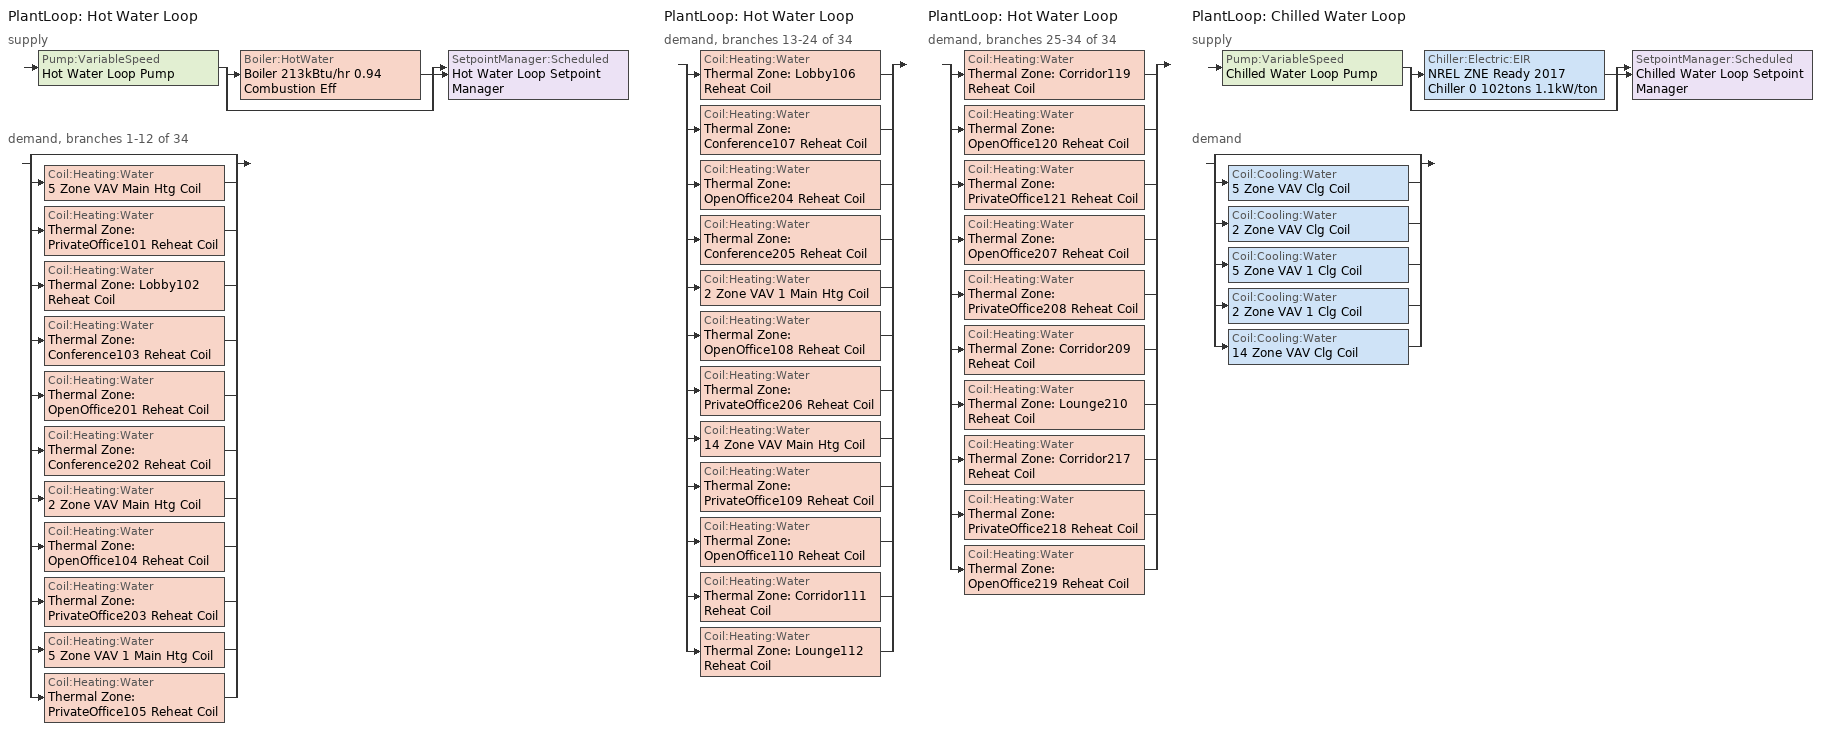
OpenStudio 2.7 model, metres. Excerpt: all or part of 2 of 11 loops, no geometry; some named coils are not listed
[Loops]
PlantLoop 'Hot Water Loop'
 supply: Pump:VariableSpeed 'Hot Water Loop Pump' > split
  | Boiler:HotWater 'Boiler 213kBtu/hr 0.94 Combustion Eff'
  | bypass
  join > SetpointManager:Scheduled 'Hot Water Loop Setpoint Manager'
 demand, branches 1-12 of 34: split
  | bypass
  | Coil:Heating:Water '5 Zone VAV Main Htg Coil'
  | Coil:Heating:Water 'Thermal Zone: PrivateOffice101 Reheat Coil'
  | Coil:Heating:Water 'Thermal Zone: Lobby102 Reheat Coil'
  | Coil:Heating:Water 'Thermal Zone: Conference103 Reheat Coil'
  | Coil:Heating:Water 'Thermal Zone: OpenOffice201 Reheat Coil'
  | Coil:Heating:Water 'Thermal Zone: Conference202 Reheat Coil'
  | Coil:Heating:Water '2 Zone VAV Main Htg Coil'
  | Coil:Heating:Water 'Thermal Zone: OpenOffice104 Reheat Coil'
  | Coil:Heating:Water 'Thermal Zone: PrivateOffice203 Reheat Coil'
  | Coil:Heating:Water '5 Zone VAV 1 Main Htg Coil'
  | Coil:Heating:Water 'Thermal Zone: PrivateOffice105 Reheat Coil'
PlantLoop 'Hot Water Loop'
 demand, branches 13-24 of 34: split
  | Coil:Heating:Water 'Thermal Zone: Lobby106 Reheat Coil'
  | Coil:Heating:Water 'Thermal Zone: Conference107 Reheat Coil'
  | Coil:Heating:Water 'Thermal Zone: OpenOffice204 Reheat Coil'
  | Coil:Heating:Water 'Thermal Zone: Conference205 Reheat Coil'
  | Coil:Heating:Water '2 Zone VAV 1 Main Htg Coil'
  | Coil:Heating:Water 'Thermal Zone: OpenOffice108 Reheat Coil'
  | Coil:Heating:Water 'Thermal Zone: PrivateOffice206 Reheat Coil'
  | Coil:Heating:Water '14 Zone VAV Main Htg Coil'
  | Coil:Heating:Water 'Thermal Zone: PrivateOffice109 Reheat Coil'
  | Coil:Heating:Water 'Thermal Zone: OpenOffice110 Reheat Coil'
  | Coil:Heating:Water 'Thermal Zone: Corridor111 Reheat Coil'
  | Coil:Heating:Water 'Thermal Zone: Lounge112 Reheat Coil'
PlantLoop 'Hot Water Loop'
 demand, branches 25-34 of 34: split
  | Coil:Heating:Water 'Thermal Zone: Corridor119 Reheat Coil'
  | Coil:Heating:Water 'Thermal Zone: OpenOffice120 Reheat Coil'
  | Coil:Heating:Water 'Thermal Zone: PrivateOffice121 Reheat Coil'
  | Coil:Heating:Water 'Thermal Zone: OpenOffice207 Reheat Coil'
  | Coil:Heating:Water 'Thermal Zone: PrivateOffice208 Reheat Coil'
  | Coil:Heating:Water 'Thermal Zone: Corridor209 Reheat Coil'
  | Coil:Heating:Water 'Thermal Zone: Lounge210 Reheat Coil'
  | Coil:Heating:Water 'Thermal Zone: Corridor217 Reheat Coil'
  | Coil:Heating:Water 'Thermal Zone: PrivateOffice218 Reheat Coil'
  | Coil:Heating:Water 'Thermal Zone: OpenOffice219 Reheat Coil'
PlantLoop 'Chilled Water Loop'
 supply: Pump:VariableSpeed 'Chilled Water Loop Pump' > split
  | Chiller:Electric:EIR 'NREL ZNE Ready 2017    Chiller 0 102tons 1.1kW/ton'
  | bypass
  join > SetpointManager:Scheduled 'Chilled Water Loop Setpoint Manager'
 demand: split
  | bypass
  | Coil:Cooling:Water '5 Zone VAV Clg Coil'
  | Coil:Cooling:Water '2 Zone VAV Clg Coil'
  | Coil:Cooling:Water '5 Zone VAV 1 Clg Coil'
  | Coil:Cooling:Water '2 Zone VAV 1 Clg Coil'
  | Coil:Cooling:Water '14 Zone VAV Clg Coil'
[PlantLoop] Glycol Concentration=0; Plant Loop Volume {m3}=Autocalculate; Load Distribution Scheme=Optimal
Name | Fluid Type | Minimum Loop Temperature {C} | Maximum Loop Temperature {C}
Hot Water Loop | Water | 10
Chilled Water Loop |  | 1 | 40
[Sizing:Plant] Zone Timesteps in Averaging Window=1; Coincident Sizing Factor Mode=None
Name | Loop Type | Design Loop Exit Temperature {C} | Loop Design Temperature Difference {deltaC} | Sizing Option
Hot Water Loop | Heating | 48.8889 | 11.1111 | NonCoincident
Chilled Water Loop | Cooling | 6.66667 | 8.88889 | Coincident
[SetpointManager:Scheduled] Control Variable=Temperature
Name | Schedule | Setpoint Node or NodeList
Hot Water Loop Setpoint Manager | Hot Water Loop 120.0F | Hot Water Loop Supply Outlet Node
Chilled Water Loop Setpoint Manager | Chilled Water Loop 44.0F | Chilled Water Loop Supply Outlet Node
[Pump:VariableSpeed] Pump Control Type=Intermittent; Skin Loss Radiative Fraction=0.5; Design Power Sizing Method=PowerPerFlowPerPressure; Design Electric Power per Unit Flow Rate {W/(m3/s)}=348701.1; Design Shaft Power per Unit Flow Rate per Unit Head {W-s/m3-Pa}=1.28205; Design Minimum Flow Rate Fraction=0
Name | Rated Pump Head {Pa} | Motor Efficiency | Fraction of Motor Inefficiencies to Fluid Stream | Coefficient 1 of the Part Load Performance Curve | Coefficient 2 of the Part Load Performance Curve | Coefficient 3 of the Part Load Performance Curve | Coefficient 4 of the Part Load Performance Curve
Hot Water Loop Pump | 200841 | 0.855
Chilled Water Loop Pump | 249416 | 0.917 | 0 | 0 | 1 | 0 | 0
[Boiler:HotWater]
Boiler 213kBtu/hr 0.94 Combustion Eff: Fuel Type=NaturalGas; Nominal Thermal Efficiency=0.933; Efficiency Curve Temperature Evaluation Variable=LeavingBoiler; Normalized Boiler Efficiency Curve=Boiler with Minimum Turndown; Design Water Outlet Temperature {C}=48.8889; Minimum Part Load Ratio=0; Maximum Part Load Ratio=1.2; Optimum Part Load Ratio=1; Water Outlet Upper Temperature Limit {C}=95; Boiler Flow Mode=LeavingSetpointModulated; Parasitic Electric Load {W}=0; Sizing Factor=1
[Chiller:Electric:EIR]
NREL ZNE Ready 2017    Chiller 0 102tons 1.1kW/ton: Reference Capacity {W}=Autosize; Reference COP {W/W}=3.28845; Reference Leaving Chilled Water Temperature {C}=6.66667; Reference Entering Condenser Fluid Temperature {C}=35; Cooling Capacity Function of Temperature Curve=AirCooled_Chiller_2010_PathA_CAPFT; Electric Input to Cooling Output Ratio Function of Temperature Curve=AirCooled_Chiller_2010_PathA_EIRFT; Electric Input to Cooling Output Ratio Function of Part Load Ratio Curve=AirCooled_Chiller_AllCapacities_2004_2010_EIRFPLR; Minimum Part Load Ratio=0.15; Maximum Part Load Ratio=1; Optimum Part Load Ratio=1; Minimum Unloading Ratio=0.25; Condenser Type=AirCooled; Leaving Chilled Water Lower Temperature Limit {C}=2.22222; Chiller Flow Mode=LeavingSetpointModulated; Design Heat Recovery Water Flow Rate {m3/s}=0; Sizing Factor=1; Basin Heater Capacity {W/K}=0; Basin Heater Setpoint Temperature {C}=10
[Coil:Heating:Water] Availability Schedule=Always On Discrete; Rated Inlet Water Temperature {C}=48.8889; Rated Inlet Air Temperature {C}=12.8; Rated Outlet Water Temperature {C}=37.7778; Rated Outlet Air Temperature {C}=40
5 Zone VAV Main Htg Coil; Thermal Zone: PrivateOffice101 Reheat Coil; Thermal Zone: Lobby102 Reheat Coil; Thermal Zone: Conference103 Reheat Coil; Thermal Zone: OpenOffice201 Reheat Coil; Thermal Zone: Conference202 Reheat Coil; 2 Zone VAV Main Htg Coil; Thermal Zone: OpenOffice104 Reheat Coil; Thermal Zone: PrivateOffice203 Reheat Coil; 5 Zone VAV 1 Main Htg Coil; Thermal Zone: PrivateOffice105 Reheat Coil; Thermal Zone: Lobby106 Reheat Coil; Thermal Zone: Conference107 Reheat Coil; Thermal Zone: OpenOffice204 Reheat Coil; Thermal Zone: Conference205 Reheat Coil; 2 Zone VAV 1 Main Htg Coil; Thermal Zone: OpenOffice108 Reheat Coil; Thermal Zone: PrivateOffice206 Reheat Coil; 14 Zone VAV Main Htg Coil; Thermal Zone: PrivateOffice109 Reheat Coil; Thermal Zone: OpenOffice110 Reheat Coil; Thermal Zone: Corridor111 Reheat Coil; Thermal Zone: Lounge112 Reheat Coil; Thermal Zone: Corridor119 Reheat Coil; Thermal Zone: OpenOffice120 Reheat Coil; Thermal Zone: PrivateOffice121 Reheat Coil; Thermal Zone: OpenOffice207 Reheat Coil; Thermal Zone: PrivateOffice208 Reheat Coil; Thermal Zone: Corridor209 Reheat Coil; Thermal Zone: Lounge210 Reheat Coil; Thermal Zone: Corridor217 Reheat Coil; Thermal Zone: PrivateOffice218 Reheat Coil; Thermal Zone: OpenOffice219 Reheat Coil
[Controller:WaterCoil] Minimum Actuated Flow {m3/s}=0
Name | Water Coil | Action | Controller Convergence Tolerance {deltaC}
5 Zone VAV Main Htg Coil Controller | 5 Zone VAV Main Htg Coil | Normal | 0.1
5 Zone VAV Clg Coil Controller | 5 Zone VAV Clg Coil | Reverse
Thermal Zone: PrivateOffice101 Reheat Coil Controller | Thermal Zone: PrivateOffice101 Reheat Coil | Normal | 0.1
Thermal Zone: Lobby102 Reheat Coil Controller | Thermal Zone: Lobby102 Reheat Coil | Normal | 0.1
Thermal Zone: Conference103 Reheat Coil Controller | Thermal Zone: Conference103 Reheat Coil | Normal | 0.1
Thermal Zone: OpenOffice201 Reheat Coil Controller | Thermal Zone: OpenOffice201 Reheat Coil | Normal | 0.1
Thermal Zone: Conference202 Reheat Coil Controller | Thermal Zone: Conference202 Reheat Coil | Normal | 0.1
2 Zone VAV Main Htg Coil Controller | 2 Zone VAV Main Htg Coil | Normal | 0.1
2 Zone VAV Clg Coil Controller | 2 Zone VAV Clg Coil | Reverse
Thermal Zone: OpenOffice104 Reheat Coil Controller | Thermal Zone: OpenOffice104 Reheat Coil | Normal | 0.1
Thermal Zone: PrivateOffice203 Reheat Coil Controller | Thermal Zone: PrivateOffice203 Reheat Coil | Normal | 0.1
5 Zone VAV 1 Main Htg Coil Controller | 5 Zone VAV 1 Main Htg Coil | Normal | 0.1
5 Zone VAV 1 Clg Coil Controller | 5 Zone VAV 1 Clg Coil | Reverse
Thermal Zone: PrivateOffice105 Reheat Coil Controller | Thermal Zone: PrivateOffice105 Reheat Coil | Normal | 0.1
Thermal Zone: Lobby106 Reheat Coil Controller | Thermal Zone: Lobby106 Reheat Coil | Normal | 0.1
Thermal Zone: Conference107 Reheat Coil Controller | Thermal Zone: Conference107 Reheat Coil | Normal | 0.1
Thermal Zone: OpenOffice204 Reheat Coil Controller | Thermal Zone: OpenOffice204 Reheat Coil | Normal | 0.1
Thermal Zone: Conference205 Reheat Coil Controller | Thermal Zone: Conference205 Reheat Coil | Normal | 0.1
2 Zone VAV 1 Main Htg Coil Controller | 2 Zone VAV 1 Main Htg Coil | Normal | 0.1
2 Zone VAV 1 Clg Coil Controller | 2 Zone VAV 1 Clg Coil | Reverse
Thermal Zone: OpenOffice108 Reheat Coil Controller | Thermal Zone: OpenOffice108 Reheat Coil | Normal | 0.1
Thermal Zone: PrivateOffice206 Reheat Coil Controller | Thermal Zone: PrivateOffice206 Reheat Coil | Normal | 0.1
14 Zone VAV Main Htg Coil Controller | 14 Zone VAV Main Htg Coil | Normal | 0.1
14 Zone VAV Clg Coil Controller | 14 Zone VAV Clg Coil | Reverse
Thermal Zone: PrivateOffice109 Reheat Coil Controller | Thermal Zone: PrivateOffice109 Reheat Coil | Normal | 0.1
Thermal Zone: OpenOffice110 Reheat Coil Controller | Thermal Zone: OpenOffice110 Reheat Coil | Normal | 0.1
Thermal Zone: Corridor111 Reheat Coil Controller | Thermal Zone: Corridor111 Reheat Coil | Normal | 0.1
Thermal Zone: Lounge112 Reheat Coil Controller | Thermal Zone: Lounge112 Reheat Coil | Normal | 0.1
Thermal Zone: Corridor119 Reheat Coil Controller | Thermal Zone: Corridor119 Reheat Coil | Normal | 0.1
Thermal Zone: OpenOffice120 Reheat Coil Controller | Thermal Zone: OpenOffice120 Reheat Coil | Normal | 0.1
Thermal Zone: PrivateOffice121 Reheat Coil Controller | Thermal Zone: PrivateOffice121 Reheat Coil | Normal | 0.1
Thermal Zone: OpenOffice207 Reheat Coil Controller | Thermal Zone: OpenOffice207 Reheat Coil | Normal | 0.1
Thermal Zone: PrivateOffice208 Reheat Coil Controller | Thermal Zone: PrivateOffice208 Reheat Coil | Normal | 0.1
Thermal Zone: Corridor209 Reheat Coil Controller | Thermal Zone: Corridor209 Reheat Coil | Normal | 0.1
Thermal Zone: Lounge210 Reheat Coil Controller | Thermal Zone: Lounge210 Reheat Coil | Normal | 0.1
Thermal Zone: Corridor217 Reheat Coil Controller | Thermal Zone: Corridor217 Reheat Coil | Normal | 0.1
Thermal Zone: PrivateOffice218 Reheat Coil Controller | Thermal Zone: PrivateOffice218 Reheat Coil | Normal | 0.1
Thermal Zone: OpenOffice219 Reheat Coil Controller | Thermal Zone: OpenOffice219 Reheat Coil | Normal | 0.1
[Coil:Cooling:Water] Availability Schedule=Always On Discrete; Design Inlet Water Temperature {C}=6.66667; Heat Exchanger Configuration=CrossFlow
5 Zone VAV Clg Coil; 2 Zone VAV Clg Coil; 5 Zone VAV 1 Clg Coil; 2 Zone VAV 1 Clg Coil; 14 Zone VAV Clg Coil
[Schedule:Ruleset]
Name | Default Day Schedule
Hot Water Loop 120.0F | Hot Water Loop 120.0F Default
Chilled Water Loop 44.0F | Chilled Water Loop 44.0F Default
[Schedule:Day]
Hot Water Loop 120.0F Default: 24, 0, 48.8889
Chilled Water Loop 44.0F Default: 24, 0, 6.66667
[Schedule:Constant]
Always On Discrete: Value=1
[Curve:Biquadratic] Minimum Value of x=5; Maximum Value of x=10; Minimum Value of y=12.7; Maximum Value of y=51.67
Name | Coefficient1 Constant | Coefficient2 x | Coefficient3 x**2 | Coefficient4 y | Coefficient5 y**2 | Coefficient6 x*y
AirCooled_Chiller_2010_PathA_CAPFT | 1.04338 | 0.0407073 | 0.0004506 | -0.0041514 | -8.86e-05 | -0.0003467
AirCooled_Chiller_2010_PathA_EIRFT | 0.596191 | -0.0099496 | 0.0007888 | 0.0004506 | 0.0004875 | -0.0007623
[Curve:Quadratic]
AirCooled_Chiller_AllCapacities_2004_2010_EIRFPLR: Coefficient1 Constant=0.0336665; Coefficient2 x=0.531526; Coefficient3 x**2=0.434808; Minimum Value of x=0; Maximum Value of x=1
[Curve:Cubic]
Boiler with Minimum Turndown: Coefficient1 Constant=0.7791; Coefficient2 x=1.4745; Coefficient3 x**2=-2.5795; Coefficient4 x**3=1.3467; Minimum Value of x=0; Maximum Value of x=1.3
